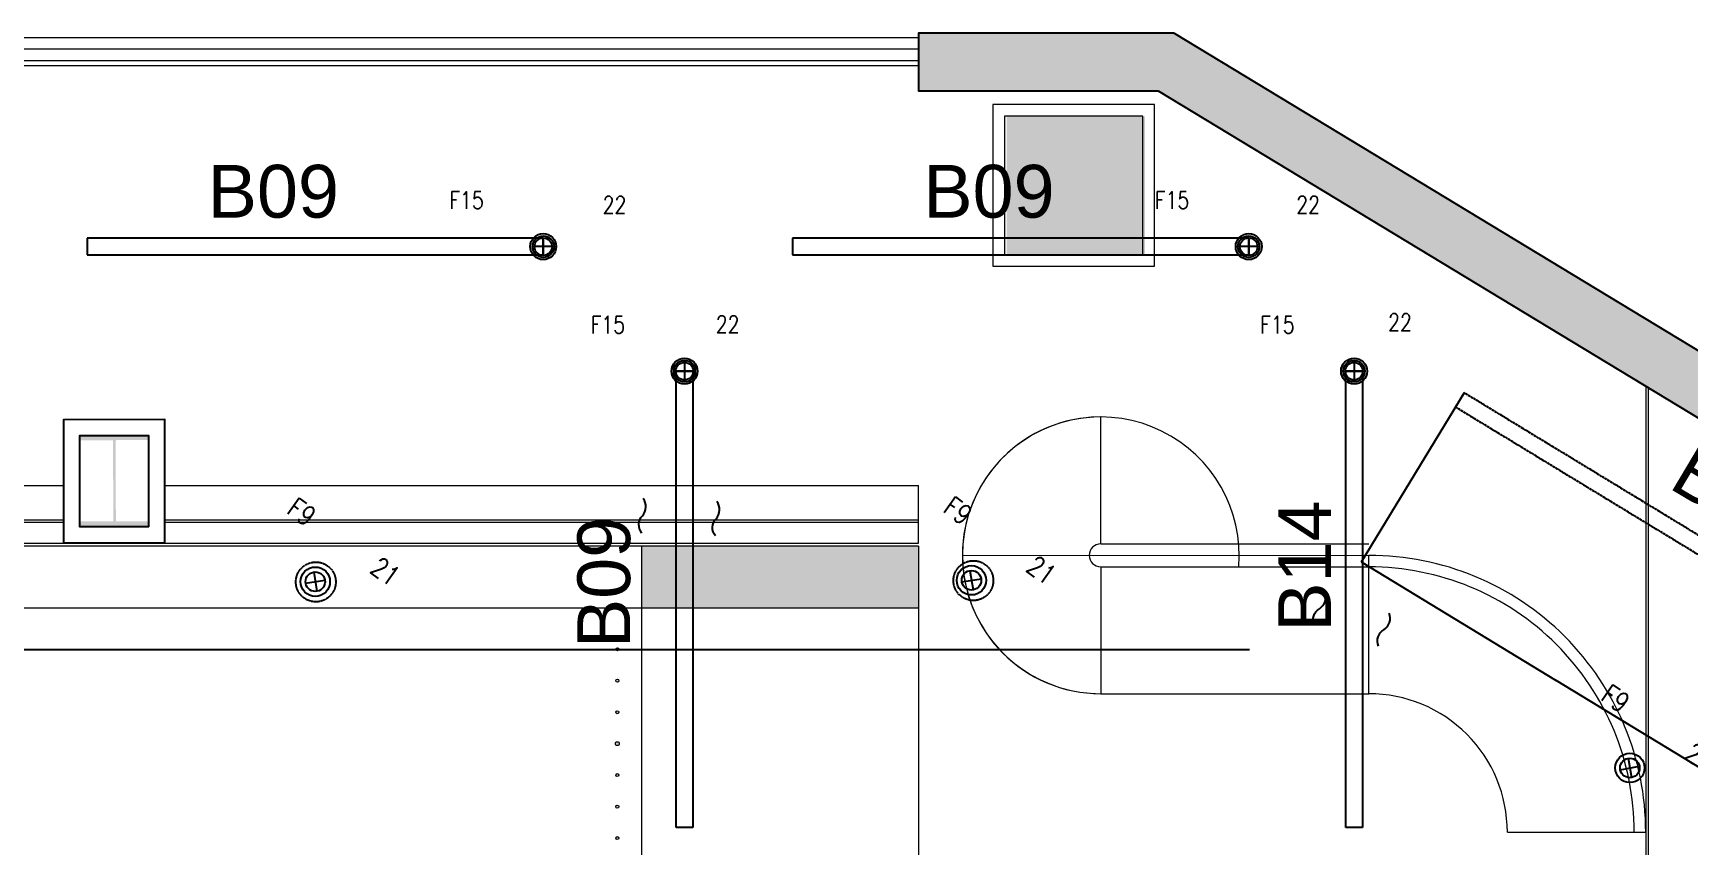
# Model space of a CAD drawing. Header units: inches. Extents: x 102655 to 148943, y 72248 to 114419.
# Drawn here: x 132443 to 139622, y 99876 to 103400 of the extents above; entities that cross this region are included whole.
import ezdxf
from ezdxf.enums import TextEntityAlignment as Align

# ---------------------------------------------------------------- set-up
doc = ezdxf.new("R2010")
doc.units = ezdxf.units.IN
doc.linetypes.add('CENTER INDS', pattern=[13.335, 8.89, -1.11125, 2.2225, -1.11125])
doc.layers.get('Defpoints').update_dxf_attribs({"color": 8})
for name, color, linetype, lineweight in [('ceiling dim', 8, 'Continuous', 5), ('CURTAIN WALL', 8, 'Continuous', 20), ('Furnitureee', 8, 'Continuous', 5), ('Part', 8, 'Continuous', 0), ('S-SOLID', 8, 'Continuous', 0), ('walllllllll', 8, 'Continuous', 30)]:
    doc.layers.add(name, color=color, linetype=linetype, lineweight=lineweight)
for name, color, linetype in [('E-LEADER', 30, 'Continuous'), ('E-LTG', 92, 'Continuous'), ('E-TAG', 30, 'Continuous'), ('E_TAG', 30, 'Continuous'), ('WALL-GNRL', 8, 'Continuous')]:
    doc.layers.add(name, color=color, linetype=linetype)
doc.layers.add('ELECTRICAL LIGHTING CEILING', color=6, linetype='CENTER INDS', true_color=0xff00ff)
doc.styles.add('Pyzd-Romans', font='romans.shx', dxfattribs={"width": 0.8})
doc.styles.get("Standard").update_dxf_attribs({"font": 'arial.ttf'})
doc.dimstyles.get("Standard").update_dxf_attribs({"dimtxt": 0.18, "dimasz": 0.18, "dimexe": 0.18, "dimexo": 0.0625, "dimgap": 0.09, "dimtad": 0, "dimtih": 1, "dimtoh": 1, "dimdec": 4, "dimzin": 0, "dimdsep": 46, "dimtxsty": 'Standard', "dimcen": 0.09, "dimadec": 0, "dimazin": 0, "dimtfac": 1, "dimtdec": 4, "dimtofl": 0, "dimtmove": 0, "dimatfit": 3, "dimfxl": 1, "dimtolj": 1, "dimtzin": 0, "dimarcsym": 0})

# ---------------------------------------------------------------- blocks, each defined once
blk = doc.blocks.new('*A115')
at = {"layer": 'Part'}
blk.add_hatch(color=256, dxfattribs=at).paths.add_polyline_path([(50812.9, 37161), (50812.9, 37180), (51112.9, 37180), (51112.9, 37161), (50968.4, 37161), (50968.4, 36809), (51112.9, 36809), (51112.9, 36790), (50812.9, 36790), (50812.9, 36809), (50957.4, 36809), (50957.4, 37161)], flags=17)
blk = doc.blocks.new('A$Caba3f22f')
h = blk.add_hatch(color=8)
h.set_gradient(color2=(0, 0, 0), tint=1)
h.paths.add_polyline_path([(24974, 6163.6, -1), (24974, 6176.6, -1)])
h.paths.add_polyline_path([(24974, 6042.1, -1), (24974, 6025.1, -1)])
h.paths.add_polyline_path([(24974, 5890.6, -1), (24974, 5903.6, -1)])
h.paths.add_polyline_path([(24974, 5754.1, -1), (24974, 5767.1, -1)])
h.paths.add_polyline_path([(24974, 5617.6, -1), (24974, 5630.6, -1)])
h.paths.add_polyline_path([(24974.1, 6313.1, -1), (24974.1, 6300.1, -1)])
h.paths.add_polyline_path([(24974.1, 6436.6, -1), (24974.1, 6449.6, -1)])
h.paths.add_polyline_path([(21584.1, 6436.8, -1), (21584.1, 6449.8, -1)])
h.paths.add_polyline_path([(21584.1, 6313.3, -1), (21584.1, 6300.3, -1)])
h.paths.add_polyline_path([(21584, 6163.8, -1), (21584, 6176.8, -1)])
h.paths.add_polyline_path([(21584, 6025.3, -1), (21584, 6042.3, -1)])
h.paths.add_polyline_path([(21584, 5890.8, -1), (21584, 5903.8, -1)])
h.paths.add_polyline_path([(21584, 5754.3, -1), (21584, 5767.3, -1)])
h.paths.add_polyline_path([(21584, 5617.8, -1), (21584, 5630.8, -1)])
at = {"color": 8}
for p, q in [((26280.1, 6890, 0), (21480.1, 6890.2, 0)), ((25080, 5450.1, 0), (25080.1, 6889.6, 0)), ((26280.1, 6890, 0), (26279.7, 18, 0)), ((21480.1, 6622.8, 0), (26280.1, 6622.5, 0))]:
    blk.add_line(p, q, dxfattribs=at)
for centre, radius in [((24974.1, 6443.1, 0), 6.5), ((24974.1, 6306.6, 0), 6.5), ((24974, 6170.1, 0), 6.5), ((24974, 6033.6, 0), 8.5), ((24974, 5897.1, 0), 6.5), ((24974, 5760.6, 0), 6.5), ((24974, 5624.1, 0), 6.5)]:
    blk.add_circle(centre, radius, dxfattribs=at)
blk = doc.blocks.new('f')
at = {"layer": 'S-SOLID', "ltscale": 0.5, "true_color": 0xed1f24, "transparency": 33554559}
h = blk.add_hatch(color=240, dxfattribs=at)
h.dxf.hatch_style = 1
h.paths.add_polyline_path([(478800.6468, 1037624.1402), (478801.16, 1037623.8294), (478801.4708, 1037624.3426), (478800.9576, 1037624.6534)])
h.paths.add_polyline_path([(478789.7154, 1037630.4936), (478790.3154, 1037630.4936), (478790.3154, 1037631.0936), (478789.7154, 1037631.0936)])
at = {"layer": 'walllllllll', "ltscale": 0.5}
h = blk.add_hatch(color=8, dxfattribs=at)
h.dxf.hatch_style = 1
h.paths.add_polyline_path([(478790.4423, 1037631.454), (478789.3338, 1037631.454), (478789.3338, 1037631.204), (478790.3725, 1037631.204), (478801.6096, 1037624.396), (478801.7394, 1037624.6097)])
at = {"layer": 'ceiling dim', "color": 8, "ltscale": 0.5}
for p, q in [((478790.1237, 1037629.2396), (478790.1237, 1037629.7896)), ((478790.1237, 1037629.2396), (478791.2864, 1037629.2396)), ((478789.5237, 1037629.1897), (478791.2864, 1037629.1896)), ((478789.5237, 1037629.1897), (478791.2864, 1037629.1896)), ((478789.5237, 1037629.1397), (478789.5258, 1037629.1397)), ((478790.1237, 1037629.1396), (478790.1236, 1037628.5896)), ((478790.1237, 1037629.1396), (478791.2864, 1037629.1396)), ((478791.2864, 1037628.5896), (478791.2864, 1037629.1896)), ((478790.1236, 1037628.5896), (478791.2864, 1037628.5896)), ((478791.8864, 1037627.9895), (478792.4864, 1037627.9895))]:
    blk.add_line(p, q, dxfattribs=at)
for centre, radius, start, end in [((478790.1237, 1037629.1896), 0.6, 89.99683, 179.99683), ((478790.1237, 1037629.1896), 0.6, 355.21664, 269.99783), ((478790.1237, 1037629.1896), 0.05, 89.99683, 269.99683), ((478790.1237, 1037629.1896), 0.6, 179.99683, 269.99683), ((478791.2864, 1037627.9896), 1.2, 359.99683, 89.99683), ((478791.2864, 1037627.9896), 1.15, 359.99683, 89.99683), ((478791.2864, 1037627.9896), 0.6, 359.99683, 89.99683)]:
    blk.add_arc(centre, radius, start, end, dxfattribs=at)
at = {"layer": 'CURTAIN WALL', "color": 8, "linetype": 'Continuous', "lineweight": 20}
for p, q in [((478789.3338, 1037631.434, 0), (478774.3339, 1037631.434)), ((478789.3338, 1037631.384, 0), (478774.3339, 1037631.384)), ((478789.3338, 1037631.334, 0), (478774.3339, 1037631.334)), ((478774.3339, 1037631.314), (478789.3338, 1037631.314, 0)), ((478792.4864, 1037629.9233), (478792.4864, 1037621.0324)), ((478792.4964, 1037629.9172), (478792.4964, 1037621.0324)), ((478778.2671, 1037629.493, 0), (478785.6264, 1037629.4926, 0)), ((478786.0664, 1037629.4925, 0), (478789.3337, 1037629.4923, 0)), ((478789.3337, 1037629.2423, 0), (478789.3337, 1037629.4923, 0)), ((478778.2676, 1037629.3439, 0), (478785.6264, 1037629.3439, 0)), ((478778.2676, 1037629.3339, 0), (478785.6264, 1037629.3339, 0)), ((478786.0664, 1037629.3439, 0), (478789.3337, 1037629.3439, 0)), ((478786.0664, 1037629.3339, 0), (478789.3337, 1037629.3339, 0)), ((478763.024, 1037629.244, 0), (478789.3337, 1037629.2423, 0))]:
    blk.add_line(p, q, dxfattribs=at)
at = {"layer": 'S-SOLID', "color": 8, "ltscale": 0.5, "transparency": 33554559}
for points in [[(478789.6559, 1037630.4441), (478790.3559, 1037630.4441), (478790.3559, 1037631.1441), (478789.6559, 1037631.1441)], [(478789.7059, 1037630.4941), (478790.3059, 1037630.4941), (478790.3059, 1037631.0941), (478789.7059, 1037631.0941)]]:
    blk.add_lwpolyline(points, close=True, dxfattribs=at)
at = {"layer": 'WALL-GNRL', "color": 8, "ltscale": 0.5}
for p, q in [((478790.4423, 1037631.454, 0), (478801.9945, 1037624.4551)), ((478790.3725, 1037631.204, 0), (478801.8649, 1037624.2413))]:
    blk.add_line(p, q, dxfattribs=at)
at = {"layer": 'WALL-GNRL', "color": 8, "extrusion": (-2.32265e-18, -9.70452e-08, 1)}
blk.add_line((478785.6264, 1037629.244), (478786.0664, 1037629.244), dxfattribs=at)
at = {"layer": 'WALL-GNRL', "color": 8, "ltscale": 0.5, "elevation": 0}
blk.add_lwpolyline([(478790.4423, 1037631.454), (478789.3338, 1037631.454), (478789.3338, 1037631.204), (478790.3725, 1037631.204)], dxfattribs=at)
at = {"layer": 'WALL-GNRL', "color": 8}
for points in [[(478786.0664, 1037629.244, 0), (478786.0664, 1037629.7785, 0), (478785.6264, 1037629.7775, 0), (478785.6264, 1037629.244, 0)], [(478785.9964, 1037629.3131, 0), (478785.9964, 1037629.7083, 0), (478785.6964, 1037629.7076, 0), (478785.6964, 1037629.314, 0), (478785.9964, 1037629.314, 0)]]:
    blk.add_polyline3d(points, dxfattribs=at)
at = {"color": 8, "lineweight": 0, "extrusion": (-1.46978e-07, -1.66425e-07, 1), "xscale": 0.001000000000009727, "yscale": 0.001000000000009727, "zscale": 0.001000000000009727, "rotation": 0.2454121065293352}
blk.add_blockref('*A115', (478735.0432, 1037592.31, -0.243), dxfattribs=at)
at = {"layer": 'Furnitureee', "color": 8, "ltscale": 0.5, "xscale": 0.001000000000009727, "yscale": 0.001000000000009727, "zscale": 0.001000000000009727}
blk.add_blockref('A$Caba3f22f', (478763.0536, 1037622.3394), dxfattribs=at)
blk = doc.blocks.new('E-L-FSPOT2')
at = {"color": 254, "lineweight": 0}
for points in [[(0, -75), (0, -75), (0, -75), (0, -75), (0, -75), (0, -75), (0, -75), (0, -75), (0, -75), (0, -75), (0, -75), (0, -75)], [(0, -75), (0, -75)], [(0, -75), (0, -75)], [(0, -75), (0, -75)], [(0, -75), (0, -75)], [(0, -75), (0, -75)], [(0, -75), (0, -75)], [(0, -75), (0, -75)], [(0, -75), (0, -75)], [(0, -75), (0, -75)], [(0, -75), (0, -75)], [(0, -75), (0, -75)], [(0, -75), (0, -75)], [(0, -75), (0, -75), (0, -75)], [(0, -75), (0, -75)], [(0, -75), (0, -75)], [(0, -75), (0, -75)], [(0, -75), (0, -75), (0, -75), (0, -75), (0, -75), (0, -75), (0, -75), (0, -75), (0, -75), (0, -75)], [(0, -75), (0, -75)]]:
    blk.add_lwpolyline(points, dxfattribs=at)
blk.add_circle((0, 0), 75)
at = {"layer": 'E-TAG'}
for points in [[(-35.4, -35.4), (35.4, 35.4)], [(-35.4, 35.4), (35.4, -35.4)]]:
    blk.add_lwpolyline(points, dxfattribs=at)
blk.add_circle((0, 0), 50, dxfattribs=at)
at = {"layer": 'E-TAG', "style": 'Pyzd-Romans', "width": 0.8, "flags": 1}
for tag, p in [('BPANEL', (262.5, 925)), ('SWITCH', (-262.5, 700)), ('LOADVA', (262.5, 700)), ('BTYPE', (-262.5, 475)), ('PANEL', (262.5, 475)), ('HEIGHT', (-246.5, -477.6)), ('DSCR', (-246.5, -702.6)), ('ROOM', (278.5, -702.6))]:
    blk.add_attdef(tag, text='', height=100, dxfattribs=at).set_placement(p, align=Align.MIDDLE_CENTER)
at = {"layer": 'E-TAG', "style": 'Pyzd-Romans', "width": 0.8}
for tag, p in [('TYPE', (-262.5, 250)), ('NO.', (262.5, 250)), ('W.P', (-246.5, -252.6)), ('A,B,C', (278.5, -252.6)), ('CBT', (278.5, -477.6))]:
    blk.add_attdef(tag, text='', height=100, dxfattribs=at).set_placement(p, align=Align.MIDDLE_CENTER)
blk = doc.blocks.new('f15')
at = {"layer": 'E-LEADER'}
for points in [[(19, 0), (-19, 0)], [(0, 19), (0, -19)]]:
    blk.add_lwpolyline(points, dxfattribs=at)
blk.add_circle((0, 0), 23.3, dxfattribs=at)
at = {"layer": 'E-LTG'}
for radius in [28.2, 19]:
    blk.add_circle((0, 0), radius, dxfattribs=at)
at = {"layer": 'E_TAG', "style": 'Pyzd-Romans', "width": 0.8, "flags": 1}
for tag, p in [('BPANEL', (262.5, 1125)), ('SWITCH', (-262.5, 900)), ('LOADVA', (262.5, 900)), ('BTYPE', (-262.5, 675)), ('PANEL', (262.5, 675)), ('HEIGHT', (-262.5, -675)), ('DSCR', (-262.5, -900)), ('ROOM', (262.5, -900))]:
    blk.add_attdef(tag, text='', height=100, dxfattribs=at).set_placement(p, align=Align.MIDDLE_CENTER)
at = {"layer": 'E_TAG', "style": 'Pyzd-Romans', "width": 0.8}
for tag, p in [('TYPE', (-262.5, 450)), ('NO.', (262.5, 450)), ('W.P', (-262.5, -450)), ('A,B,C', (262.5, -450)), ('CBT', (262.5, -675))]:
    blk.add_attdef(tag, text='', height=100, dxfattribs=at).set_placement(p, align=Align.MIDDLE_CENTER)
blk = doc.blocks.new('*U83')
at = {"color": 0}
for points in [[(0, 75, -0.36397), (0, 0), (0, 0), (0, 0), (0, 0, 0.36397), (0, -75)], [(319.5, 75, -0.36397), (319.5, 0), (319.5, 0), (319.5, 0), (319.5, 0, 0.36397), (319.5, -75)]]:
    blk.add_lwpolyline(points, format="xyb", dxfattribs=at)
blk = doc.blocks.new('*U65')
at = {"color": 0}
for points in [[(0, 75, -0.36397), (0, 0), (0, 0), (0, 0), (0, 0, 0.36397), (0, -75)], [(293.9, 75, -0.36397), (293.9, 0), (293.9, 0), (293.9, 0), (293.9, 0, 0.36397), (293.9, -75)]]:
    blk.add_lwpolyline(points, format="xyb", dxfattribs=at)
blk = doc.blocks.new('*D227')
at = {"color": 0, "lineweight": -2, "transparency": 16777216}
for p, q in [((138647.5, 101840.5), (138201.4, 101106.8)), ((138201.6, 101106.9), (139046.1, 100593.4)), ((140337.3, 100813), (139891.2, 100079.3)), ((139891.1, 100079.5), (139046.7, 100593))]:
    blk.add_line(p, q, dxfattribs=at)
at = {"color": 0, "transparency": 16777216}
for points in [[(138201.6, 101106.9), (138201.6, 101106.9), (138201.5, 101107)], [(139891.2, 100079.5), (139891.1, 100079.5), (139891.3, 100079.4)]]:
    blk.add_solid(points, dxfattribs=at)
at = {"layer": 'Defpoints', "color": 0, "transparency": 16777216}
for p in [(138647.5, 101840.6), (138201.5, 101107), (140337.4, 100813)]:
    blk.add_point(p, dxfattribs=at)
at = {"color": 0, "transparency": 16777216, "insert": (139046.4, 100593.2), "char_height": 0.18, "attachment_point": 5}
blk.add_mtext('\\A1;1977.7347', dxfattribs=at)

msp = doc.modelspace()

# ---------------------------------------------------------------- hatches: boundary and pattern name
h = msp.add_hatch(color=256)
h.dxf.hatch_style = 1
h.paths.add_polyline_path([(135082.14318, 101175.57906), (135082.12839, 100908.11224), (136282.1289, 100908.05419), (136282.14318, 101175.52101)])

# ---------------------------------------------------------------- linework, layer by layer
msp.add_line((112193.03264, 100726.98351), (137716.23411, 100726.98351))
at = {"layer": 'ELECTRICAL LIGHTING CEILING', "color": 6}
for points in [[(132677.10415, 102438.31298), (134654.83882, 102438.31133), (134654.83888, 102510.30757), (132677.10421, 102510.30922)], [(135735.86023, 102438.31043), (137713.5949, 102438.30878), (137713.59496, 102510.30502), (135735.8603, 102510.30667)], [(135231.34723, 101934.33715), (135303.34347, 101934.33709), (135303.34182, 99955.52465), (135231.34558, 99955.52471)], [(138134.25658, 101934.33498), (138206.25282, 101934.33492), (138206.25117, 99955.52249), (138134.25493, 99955.52255)], [(138610.12996, 101779.05233), (140299.97051, 100751.49537), (140337.37707, 100813.01129), (138647.53652, 101840.56825)]]:
    msp.add_lwpolyline(points, close=True, dxfattribs=at)
at = {"layer": 'ELECTRICAL LIGHTING CEILING'}
for centre in [(133668.73192, 101020.31804), (136519.70999, 101026.19326)]:
    msp.add_circle(centre, 86.39549, dxfattribs=at)

# ---------------------------------------------------------------- block references
ref = msp.add_blockref('f15', (134654.83885, 102474.30945), dxfattribs=dict(xscale=2, yscale=2, zscale=2))
ref.add_attrib('TYPE', 'F15', dxfattribs={"layer": 'E_TAG', "height": 75, "style": 'Pyzd-Romans', "width": 0.8}).set_placement((134322.55202, 102675.74002), align=Align.MIDDLE_CENTER)
ref.add_attrib('NO.', '22', dxfattribs={"layer": 'E_TAG', "height": 75, "style": 'Pyzd-Romans', "width": 0.8}).set_placement((134963.8431, 102655.40582), align=Align.MIDDLE_CENTER)
ref = msp.add_blockref('f15', (137713.59493, 102474.3069), dxfattribs=dict(xscale=2, yscale=2, zscale=2))
ref.add_attrib('TYPE', 'F15', dxfattribs={"layer": 'E_TAG', "height": 75, "style": 'Pyzd-Romans', "width": 0.8}).set_placement((137381.30811, 102675.73747), align=Align.MIDDLE_CENTER)
ref.add_attrib('NO.', '22', dxfattribs={"layer": 'E_TAG', "height": 75, "style": 'Pyzd-Romans', "width": 0.8}).set_placement((137971.11144, 102655.99475), align=Align.MIDDLE_CENTER)
ref = msp.add_blockref('f15', (135267.34535, 101934.33712), dxfattribs=dict(xscale=2, yscale=2, zscale=2))
ref.add_attrib('TYPE', 'F15', dxfattribs={"layer": 'E_TAG', "height": 75, "style": 'Pyzd-Romans', "width": 0.8}).set_placement((134935.05853, 102135.76768), align=Align.MIDDLE_CENTER)
ref.add_attrib('NO.', '22', dxfattribs={"layer": 'E_TAG', "height": 75, "style": 'Pyzd-Romans', "width": 0.8}).set_placement((135454.30598, 102137.31427), align=Align.MIDDLE_CENTER)
ref = msp.add_blockref('f15', (138170.2547, 101934.33495), dxfattribs=dict(xscale=2, yscale=2, zscale=2))
ref.add_attrib('TYPE', 'F15', dxfattribs={"layer": 'E_TAG', "height": 75, "style": 'Pyzd-Romans', "width": 0.8}).set_placement((137837.96788, 102135.76552), align=Align.MIDDLE_CENTER)
ref.add_attrib('NO.', '22', dxfattribs={"layer": 'E_TAG', "height": 75, "style": 'Pyzd-Romans', "width": 0.8}).set_placement((138369.41977, 102146.22856), align=Align.MIDDLE_CENTER)
at = {"layer": 'ceiling dim', "xscale": 1000, "yscale": 1000, "zscale": 1000}
msp.add_blockref('f', (-478653051.58299, -1037528053.90511), dxfattribs=at)
at = {"layer": 'E-LTG'}
for p, xscale, yscale, zscale, rotation in [((133666.54845, 101021.4773), 0.8476918827478218, 0.8476918827478218, 0.8476918827478218, 324.5660952900275), ((136511.41981, 101027.35252), 0.8476918827478218, 0.8476918827478218, 0.8476918827478218, 324.5660952900275), ((139365.99971, 100213.86156), 0.847691882747822, 0.847691882747822, 0.847691882747822, 325.1785123314658)]:
    msp.add_blockref('E-L-FSPOT2', p, dxfattribs=dict(at, xscale=xscale, yscale=yscale, zscale=zscale, rotation=rotation)).add_auto_attribs({'TYPE': 'F9', 'NO.': '21'})
for name, p, rotation in [('*U83', (135403.92256, 101294.59288), 177.7032299808998), ('*U65', (138299.27282, 100813.215), 161.9193127711211)]:
    msp.add_blockref(name, p, dxfattribs=dict(at, rotation=rotation))

# ---------------------------------------------------------------- texts
for p in [(133200.25448, 102599.91824), (136303.10728, 102599.91824)]:
    msp.add_text('B09', height=228.893641).set_placement(p)
for s, rotation, p in [('B14', 329.281365602, (139528.16769, 101431.12187)), ('B14', 90, (138070.21276, 100804.87823)), ('B09', 90, (135031.59607, 100733.84929))]:
    msp.add_text(s, height=228.893641, rotation=rotation).set_placement(p)

# ---------------------------------------------------------------- dimensions: what is measured, and where the dimension line sits
dim = msp.add_aligned_dim(p1=(140337.37707, 100813.01129), p2=(138647.53652, 101840.56825), distance=858.56157, dimstyle='Standard', override={"dimzin": 8})
dim.commit()
dim.dimension.update_dxf_attribs({"geometry": '*D227', "text_midpoint": (139046.38031, 100593.20696)})

doc.saveas('drawing.dxf')
